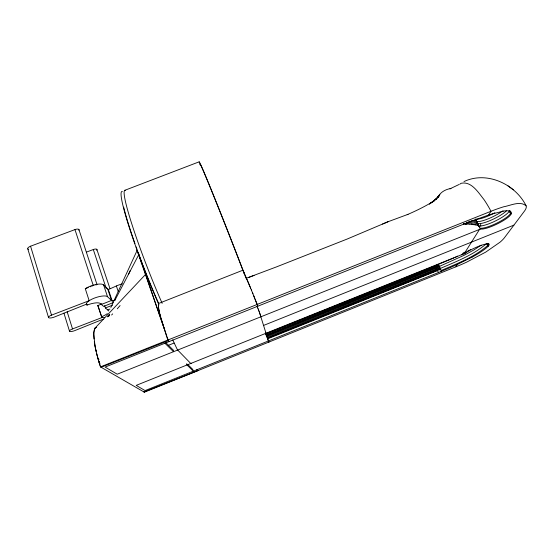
<?xml version="1.0" encoding="UTF-8"?>
<svg xmlns="http://www.w3.org/2000/svg" width="554" height="554" viewBox="0 0 554 554"><rect width="100%" height="100%" fill="white"/><g stroke="black" fill="none" stroke-linecap="round" stroke-linejoin="round"><path stroke-width="0.83" d="M243.615 271.564A54.59 0.942 68.5 0 0 242.95 270.186L158.402 303.557L158.486 306.937M475.374 219.183L478.22 224.723A17.409 16.073 7 0 0 479.286 226.766L479.362 227.071A17.285 3.566 -25.9 0 0 493.787 224.522A17.285 3.566 -25.9 0 0 510.497 213.325L510.539 213.387A17.437 16.108 7.4 0 1 510.996 214.135A17.347 3.559 -25.9 0 1 497.153 223.982A17.347 3.559 -25.9 0 1 480.609 228.989L117.226 374.206L105.115 367.08L466.669 222.95A17.707 3.809 -25.6 0 1 468.601 222.209L489.757 214.578L503.489 211.102M191.268 363.299L190.763 363.472L177.384 349.733L172.744 339.9M158.34 304.084L158.389 303.634M141.429 262.174L141.325 263.434M95.233 327.892L96.354 327.276L95.24 327.885L94.415 329.263L93.723 334.097L95.018 345.952M93.792 332.407L93.972 338.916M475.422 219.405A17.333 15.997 5.9 0 0 475.831 220.132L475.879 220.07M93.882 331.555L95.122 328.016L145.411 274.583M440.762 269.403L441.268 270.871M511.127 213.754L511.003 214.128L510.573 213.422M509.348 210.866L509.327 211.102A17.409 16.073 7 0 1 510.469 213.255L510.476 213.276M110.848 307.477L137.115 250.422L137.434 251.017M128.493 274.334L130.301 270.428M114.747 300.6L138.652 254.888M100.08 365.661L100.468 366.886L144.365 392.197L455.9 266.813L457.417 264.417L472.5 256.931M464.231 253.635L479.535 229.411M488.697 214.924L490.996 211.275A48.406 10.027 -25.7 0 1 503.634 206.794C510.525 205.603 520.144 200.493 526.148 205.88L526.3 207.023A56.785 11.745 -25.6 0 1 524.306 211.303L504.521 237.631A51.044 9.681 -25 0 1 500.02 242.195L485.726 252.105L466.78 262.084A42.907 8.061 -25 0 1 455.9 266.813M437.895 197.286L439.772 194.627L437.895 197.286C440.402 192.058 445.437 189.392 450.935 188.471L449.993 188.817L459.086 184.475M108.245 316.202L109.297 314.887M107.656 316.881L109.283 314.887M108.113 316.625L109.72 314.7L108.072 316.639M120.08 305.559L117.275 308.807M108.515 316.473L109.637 315.205M438.519 196.414L435.409 199.814L439.239 195.701L432.66 201.891L436.884 198.394L429.329 204.073L434.225 200.797C425.645 206.164 416.49 210.686 407.19 214.675L407.986 214.356L388.022 221.738L347.164 239.044L276.661 266.827L246.308 278.247L246.606 278.78A45.234 0.796 68.5 0 1 247.541 280.83L250.637 288.191M112.663 313.889L111.617 315.011M488.649 243.497A15.228 2.846 -25.2 0 1 487.79 245.443C474.432 257.111 457.424 263.427 441.365 270.435M486.578 243.545C473.317 255.089 456.489 261.412 440.555 268.351M487.797 246.592L488.226 246.17L487.79 245.443A15.249 13.275 35.4 0 0 486.779 243.448M481.191 245.173L473.774 250.041L464.543 255.089L439.544 266.349L440.181 268.046M463.843 254.12L465.201 253.247A15.277 2.839 -25.2 0 1 482.763 244.84A15.277 2.839 -25.2 0 1 488.219 246.17A15.27 13.296 35.7 0 0 487.825 245.498L487.818 245.477M465.152 253.282L136.215 385.376L145.072 390.591L438.47 272.54A14.861 2.763 -24.6 0 0 440.091 271.869L450.631 267.43M470.124 249.729L470.526 249.501M468.919 250.401L469.321 250.179M468.518 250.623L467.721 251.059M466.08 251.938L466.489 251.717M457.279 256.322L457.694 256.128M456.399 256.737L455.533 257.146M463.982 181.567C486.772 170.729 515.365 184.087 526.148 205.88M454.668 257.541L455.097 257.347M453.823 257.935L435.846 265.435M439.135 265.906L438.581 264.867L436.268 265.934M438.906 265.601L436.635 266.599M439.523 266.723L437.12 267.769M457.251 264.493L451.081 267.236M86.362 304.229L54.555 316.964A4.64 1.371 -17.4 0 1 48.759 317.761A4.64 1.371 -17.4 0 1 51.515 315.143L89.159 300.697L85.288 288.703A11.239 3.546 -18.1 0 1 95.738 284.541A11.239 3.546 -18.1 0 1 103.584 284.888L108.383 289.555L116.368 285.968A10.761 3.324 -18.9 0 1 122.406 283.918M103.584 284.888L107.511 296.702L112.24 301.127L115.163 299.818M439.447 267.783L436.746 268.939A14.847 3.74 66.7 0 0 436.905 269.396L437.494 270.608A14.861 3.746 66.7 0 0 438.47 272.54M388.022 221.738L382.516 224.051M438.449 270.214C441.732 269.161 440.354 268.309 437.778 269.846M436.767 267.16L439.405 266.218M437.736 269.334L440.458 268.358M266.155 335.087L435.79 266.945A14.826 3.733 66.7 0 0 435.853 267.257L436.282 268.115A14.833 3.74 66.7 0 0 436.476 268.524L436.691 268.96L266.903 336.971M437.071 269.611L267.263 337.871M437.618 270.56L267.63 338.813M103.369 319.118L74.755 330.62A4.252 1.17 -18.1 0 1 69.645 331.32A4.252 1.17 -18.1 0 1 72.519 328.938L102.469 317.366M263.676 325.392L513.925 225.118M265.636 333.785L435.112 265.733L435.389 266.294A14.819 3.733 66.8 0 0 435.582 266.696L435.721 266.973M435.409 266.28L265.795 334.187M266.363 335.627L435.97 267.485L436.143 267.845M436.303 268.108L266.557 336.105M267.443 338.335L437.355 270.317M168.264 345.371L174.039 343.071M197.577 370.058L197.806 370.688L143.95 391.962L143.742 391.346M100.468 366.886L490.996 211.275A47.242 15.187 66.6 0 0 483.981 199.578C478.441 192.709 471.565 181.075 461.253 183.256A55.705 17.811 66.4 0 0 459.91 184.157M168.146 339.976L168.374 340.648L101.119 367.26L100.876 366.513M113.127 302.643L103.598 306.39L100.316 303.523A11.177 3.296 -18.2 0 0 87.068 305.081L86.535 304.091M104.685 305.746L105.419 307.976L112.504 305.192M107.67 309.935L109.941 309.042M101.375 304.451L111.527 300.462L107.656 288.849M124.643 190.368L199.211 161.803M85.288 288.703L87.29 287.935M87.795 287.748L88.294 287.554M90.302 286.785L90.801 286.598M91.805 286.217L92.31 286.023M86.542 252.084L93.301 249.529A3.047 1.094 -17.8 0 1 96.292 249.085A3.047 1.094 -17.8 0 1 96.666 250.2M249.002 277.332L254.071 275.428M28.531 249.355A4.494 1.69 -15.7 0 1 30.56 246.205L74.97 229.591A3.31 1.274 -17 0 1 78.1 229.127A3.31 1.274 -17 0 1 78.897 230.229M464.017 223.532L463.317 223.788M463.456 224.031L465.436 224.114L476.135 220.873M466.343 222.68L466.953 222.466M467.839 222.154L468.663 221.87M469.439 221.607L470.18 221.358M470.63 221.212L472.056 220.769M472.562 224.543L476.939 223.366A2.992 0.637 -25.7 0 1 477.292 223.297M472.237 220.714L475.685 219.938M477.527 224.418L475.533 224.882L478.054 225.513M476.343 222.106L469.404 224.141L472.063 224.495M469.217 224.141L466.053 224.121M465.997 224.121L465.436 224.114M461.697 254.57L462.05 254.743A15.228 2.846 -25.2 0 1 462.915 253.94M461.807 254.743L461.295 254.702M472.112 224.495L475.519 224.882M480.595 228.982L479.999 228.643M477.964 225.52L478.476 225.727M478.601 225.79L479.286 226.787M513.364 189.835L508.066 185.888M101.721 303.724A10.671 3.185 -18.3 0 1 97.795 305.6L101.701 316.992A10.533 2.978 -18.8 0 0 104.574 317.567M510.04 210.762C511.744 213.636 510.047 213.442 509.202 210.811M97.795 305.6L98.058 305.822A10.478 3.102 -18.6 0 0 98.342 306.016M105.419 307.976L108.549 310.704A10.727 3.054 -18.5 0 1 108.826 311.085M164.912 343.245L173.52 351.707L173.547 350.35L165.875 342.739M187.487 364.186L192.674 369.331L193.332 371.173L187.023 364.975L186.428 363.819M169.302 341.493L167.876 340.031L166.899 337.234M196.885 369.747L197.806 370.688L197.536 369.947M159.233 314.042L160.12 315.039L166.629 336.444M168.374 340.648L137.115 250.422L138.749 253.94M509.285 211.026L509.271 210.998A17.278 3.615 -26 0 1 492.361 222.376A17.278 3.615 -26 0 1 478.185 224.647L478.144 224.571A17.382 16.045 6.7 0 1 477.042 222.41L477.001 222.32A17.354 16.018 6.2 0 1 475.921 220.305L475.865 220.187M486.821 243.497L487.776 245.401M478.725 225.803L478.206 224.716M266.038 333.321L259.514 312.588M266.024 333.286L266.086 333.189M243.739 271.834L250.103 286.903M475.879 220.215L475.893 220.243A17.257 3.712 -26.1 0 0 485.159 219.966A17.257 3.712 -26.1 0 0 502.707 210.942M477.029 222.389L477.042 222.41A17.243 3.663 -26 0 0 488.393 221.275A17.243 3.663 -26 0 0 506.425 210.894M250.526 287.886L251.461 290.164M251.322 289.881L252.915 293.786M252.562 292.886L254.702 298.218M253.711 295.732L257.762 306.23L257.437 305.42M255.048 299.049L257.208 304.437M267.887 339.457L268.842 342.102L268.593 341.479M265.324 333.002L268.482 340.939M268.572 341.423L268.842 342.102M257.07 306.286L257.631 307.699M257.555 307.512L258.074 308.841M258.005 308.661L258.877 310.912M258.427 309.748L259.237 311.847M142.877 265.117L143.514 266.772A80.953 7.334 68.6 0 0 158.673 303.488M142.662 264.556L142.239 263.441M259.182 311.715L259.563 312.712M142.025 262.88L141.173 260.629M140.958 260.068L140.107 257.797M259.819 313.398L261.003 316.729M197.231 369.608L197.57 370.536M163.52 326.5L150.286 287.935M163.742 327.158L164.123 328.259M164.268 328.695L164.725 330.018M140.01 257.859L150.854 289.597M138.32 252.901L138.701 254.016M138.881 254.549L139.262 255.671M139.442 256.204L139.83 257.326M116.368 285.968L118.189 291.362M144.151 391.553L144.365 392.197M96.846 249.348L109.948 288.537M108.383 289.555L112.24 301.127M93.301 249.529L106.306 288.641M78.89 229.474L96.985 284.472M74.97 229.591L93.307 285.642M98.058 305.822L101.701 316.992M86.556 303.495L87.068 305.081M100.094 365.695L99.457 363.639M67.145 311.694L72.519 328.938M63.918 313.114L69.499 331.126M99.727 364.511L99.845 364.906M99.582 364.04L99.706 364.442M30.56 246.211L51.515 315.143M99.332 363.237L99.485 363.729M27.769 248.822L48.544 317.553M99.214 362.835L99.367 363.334M99.845 363.147L99.955 363.521M99.097 362.434L99.249 362.946M98.979 362.032L99.131 362.551M99.014 362.164L98.564 360.619M98.792 361.388L98.903 361.776M98.744 361.243L98.03 358.708M99.311 361.312L99.415 361.672M98.404 360.058L98.515 360.446M98.349 359.851L98.134 359.089M97.926 358.334L98.079 358.881M97.968 358.493L97.421 356.464M98.903 359.858L98.709 359.137M97.76 357.725L97.864 358.113M97.622 357.205L97.719 357.579M97.552 356.956L97.227 355.723M97.352 356.194L97.137 355.356M97.04 354.989L97.158 355.439M96.95 354.629L97.061 355.066M96.964 354.692L96.77 353.909M160.092 314.942L159.974 314.45M96.68 353.549L96.777 353.951M159.988 314.534L159.531 312.581M96.687 353.584L96.084 351.049M96.167 351.409L96.251 351.762M96.008 350.696L96.091 351.084M159.552 312.657L159.337 311.687M95.925 350.343L96.015 350.737M95.849 349.996L95.939 350.391M158.402 303.557L158.776 305.247M95.773 349.65L95.863 350.052M95.787 349.712L95.62 348.958M159.157 310.856L159.351 311.764M95.71 349.373L95.551 348.611M95.572 348.708L95.274 347.268M95.503 348.376L94.769 344.553M159.185 310.995L159.095 310.545M159.116 310.642L158.908 309.589M95.233 347.067L95.046 346.112M158.769 308.8L158.929 309.679M94.734 344.359L94.305 341.617M158.34 305.386L158.749 308.668M438.539 264.57L438.581 264.867M441.074 270.795A8.76 7.5 77.7 0 1 440.936 271.335M487.866 246.572A33.309 6.274 -25 0 1 472.52 256.931M466.302 222.175A17.465 5.242 66.9 0 1 466.669 222.95M469.792 221.143A10.865 9.106 -24.5 0 1 469.619 221.766M494.881 212.743A17.181 3.746 -26.1 0 1 475.727 219.135M503.544 211.067A37.513 7.784 -25.6 0 1 511.21 213.712M480.74 226.115A10.755 2.119 -82.8 0 1 480.664 224.128M479.196 226.378A5.665 3.262 -0.8 0 1 479.258 226.572M478.247 225.457A2.825 0.596 -25.7 0 1 478.407 225.45M476.392 222.071A3.054 0.651 -25.7 0 1 476.696 222.043M477.576 224.384A3.04 0.644 -25.7 0 1 477.88 224.349M464.37 252.188A9.737 2.943 -51.8 0 1 462.68 253.4M199.828 164.282A82.629 1.316 68.6 0 1 199.731 163.97M199.412 162.918A82.629 1.316 68.6 0 1 213.456 195.202A82.629 1.316 68.6 0 1 246.004 278.184M158.887 304.652A83.225 7.541 68.6 0 1 122.379 191.469M139.795 256.966A80.953 7.334 68.6 0 1 138.251 252.783M137.032 249.425A80.953 7.334 68.6 0 1 136.132 246.911M134.961 243.621A80.953 7.334 68.6 0 1 123.674 207.113M162.163 303.363A83.204 7.195 68.6 0 1 125.356 190.334M200.347 165.404A80.365 1.281 68.6 0 1 200.278 165.175M200.015 164.143A80.365 1.281 68.6 0 1 214.46 197.82A80.365 1.281 68.6 0 1 244.383 274.078M107.344 313.592A10.727 3.054 -18.5 0 1 101.444 316.784M86.77 304.839A11.302 3.4 -18.4 0 1 94.173 298.184A11.302 3.4 -18.4 0 1 107.511 296.702M93.46 285.58A3.393 1.08 -18.1 0 1 93.931 285.428M95.877 285.033A3.393 1.08 -18.1 0 1 96.133 285.026"/></g></svg>
